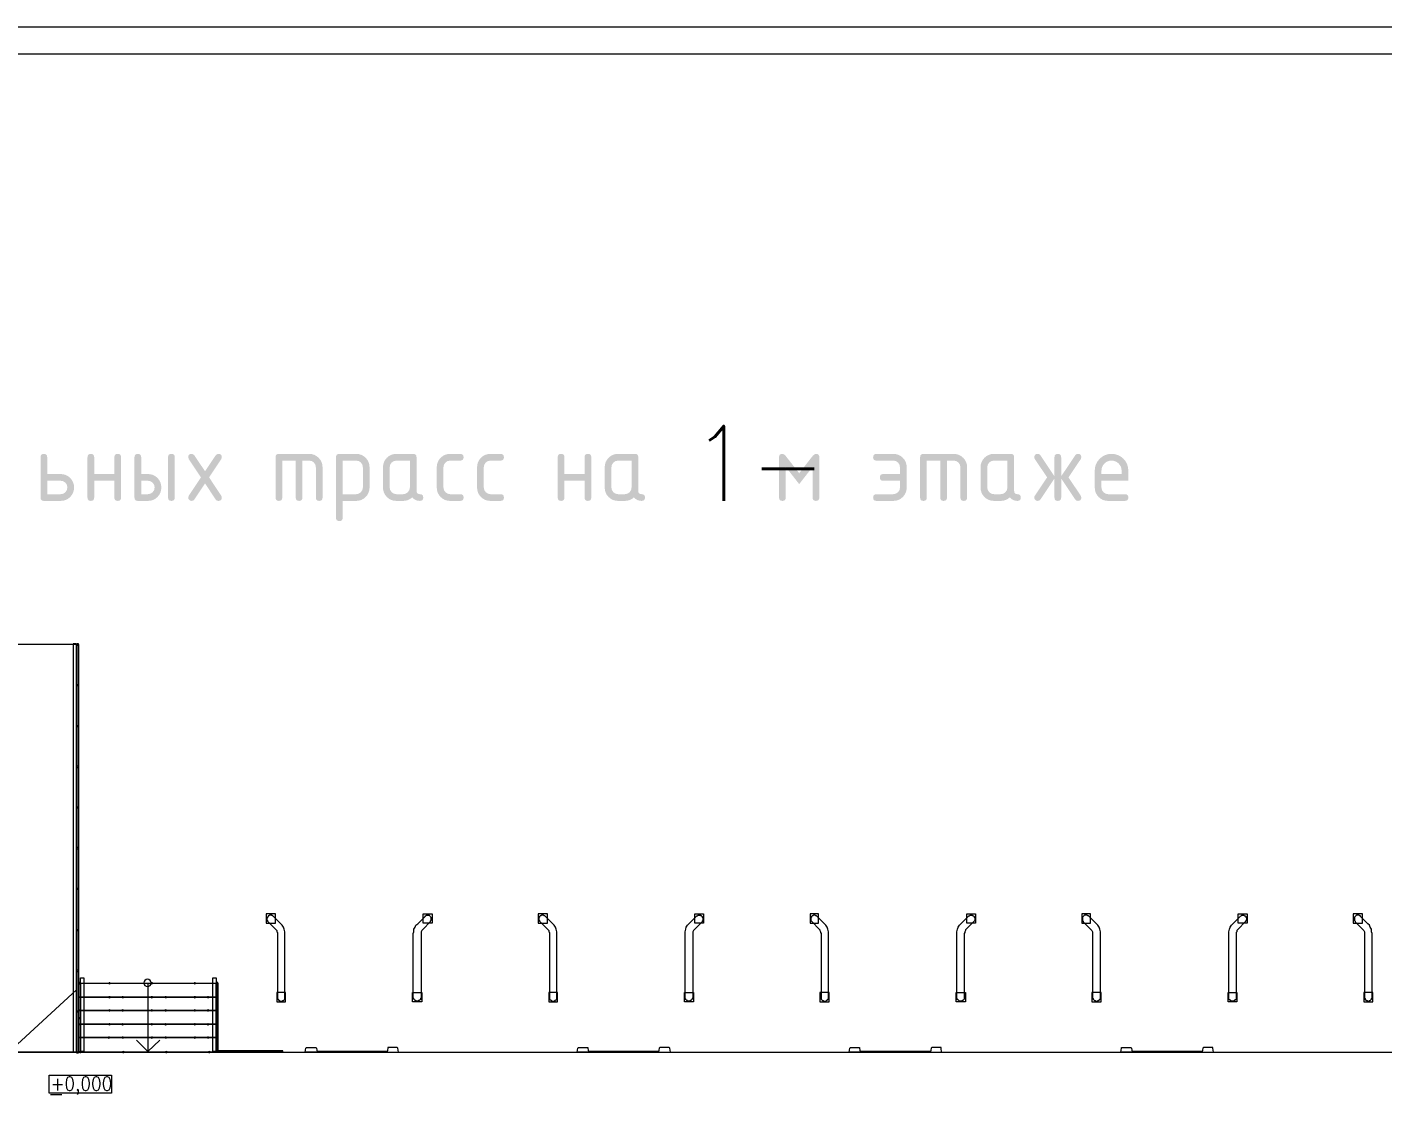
# Model space of a CAD drawing. Header units: millimetres. Extents: x 0 to 420, y 0 to 297.
# Drawn here: x 240.4 to 327.2, y 228.6 to 296.9 of the extents above; entities that cross this region are included whole.
import ezdxf

# ---------------------------------------------------------------- set-up
doc = ezdxf.new("R2010")
doc.units = ezdxf.units.MM
doc.styles.get("Standard").update_dxf_attribs({"font": 'STANDARD'})

msp = doc.modelspace()

# ---------------------------------------------------------------- hatches: boundary and pattern name
h = msp.add_hatch(color=7)
h.paths.add_polyline_path([(243.435355, 267.474677), (243.419758, 267.301044), (243.372999, 267.141467), (243.295131, 266.995946), (243.186206, 266.864482), (243.054431, 266.755324), (242.908807, 266.677482), (242.749334, 266.630852), (242.576011, 266.615332), (241.501141, 266.615332), (241.407176, 266.628768), (241.340186, 266.669076), (241.300068, 266.736255), (241.286718, 266.830306), (241.286718, 269.408891), (241.300068, 269.502624), (241.340186, 269.569639), (241.407176, 269.609887), (241.501141, 269.623314), (241.595192, 269.609887), (241.662372, 269.569639), (241.702679, 269.502624), (241.716115, 269.408891), (241.716115, 268.334573), (242.576011, 268.334573), (242.749334, 268.318872), (242.908807, 268.271803), (243.054431, 268.193419), (243.186206, 268.08377), (243.295131, 267.951469), (243.372999, 267.805888), (243.419758, 267.646975)], flags=0)
h.paths.add_polyline_path([(243.005408, 267.474677), (242.974402, 267.642109), (242.881384, 267.780601), (242.743167, 267.873619), (242.576011, 267.904625), (241.716115, 267.904625), (241.716115, 267.04528), (242.576011, 267.04528), (242.7411, 267.076424), (242.87973, 267.170406), (242.973988, 267.308899)], flags=0)
for color, points in [(7, [(244.723368, 267.904625), (244.723368, 266.830306), (244.709932, 266.736255), (244.669624, 266.669076), (244.602445, 266.628768), (244.508394, 266.615332), (244.414429, 266.628768), (244.347439, 266.669076), (244.307321, 266.736255), (244.293971, 266.830306), (244.293971, 269.408891), (244.307321, 269.502624), (244.347439, 269.569639), (244.414429, 269.609887), (244.508394, 269.623314), (244.602445, 269.609887), (244.669624, 269.569639), (244.709932, 269.502624), (244.723368, 269.408891), (244.723368, 268.334573), (246.01266, 268.334573), (246.01266, 269.408891), (246.026096, 269.502624), (246.066404, 269.569639), (246.133583, 269.609887), (246.227634, 269.623314), (246.321685, 269.609887), (246.388864, 269.569639), (246.429172, 269.502624), (246.442608, 269.408891), (246.442608, 266.830306), (246.429172, 266.736255), (246.388864, 266.669076), (246.321685, 266.628768), (246.227634, 266.615332), (246.133583, 266.628768), (246.066404, 266.669076), (246.026096, 266.736255), (246.01266, 266.830306), (246.01266, 267.904625)]), (7, [(252.076386, 268.119599), (252.854702, 266.950471), (252.890531, 266.830306), (252.877095, 266.736255), (252.836787, 266.669076), (252.769608, 266.628768), (252.675557, 266.615332), (252.571928, 266.638897), (252.496412, 266.70959), (251.816212, 267.732094), (251.135461, 266.70959), (251.059738, 266.638897), (250.956316, 266.615332), (250.874599, 266.631111), (250.805283, 266.678722), (250.757672, 266.748106), (250.741894, 266.830306), (250.777723, 266.950471), (251.555487, 268.119599), (250.777723, 269.288175), (250.741894, 269.408891), (250.755243, 269.502624), (250.795361, 269.569639), (250.862351, 269.609887), (250.956316, 269.623314), (251.059738, 269.59975), (251.135461, 269.529056), (251.816212, 268.509859), (252.496412, 269.529056), (252.571928, 269.59975), (252.675557, 269.623314), (252.769608, 269.610085), (252.836787, 269.570397), (252.877095, 269.504252), (252.890531, 269.411647), (252.854702, 269.288175)]), (7, [(256.544072, 269.623314), (258.478286, 269.623314), (258.650265, 269.607613), (258.809015, 269.560544), (258.954536, 269.48216), (259.086828, 269.372511), (259.196476, 269.240529), (259.274861, 269.095112), (259.32193, 268.936259), (259.337631, 268.763969), (259.337631, 266.830306), (259.324195, 266.736255), (259.283887, 266.669076), (259.216708, 266.628768), (259.122657, 266.615332), (259.028605, 266.628768), (258.961426, 266.669076), (258.921119, 266.736255), (258.907683, 266.830306), (258.907683, 268.763969), (258.876746, 268.931401), (258.78421, 269.069894), (258.645718, 269.162911), (258.478286, 269.193917), (258.048338, 269.193917), (258.048338, 266.830306), (258.034902, 266.736255), (257.994595, 266.669076), (257.927415, 266.628768), (257.833364, 266.615332), (257.739399, 266.628768), (257.672409, 266.669076), (257.632291, 266.736255), (257.618941, 266.830306), (257.618941, 269.193917), (256.759045, 269.193917), (256.759045, 266.830306), (256.74561, 266.736255), (256.705302, 266.669076), (256.638123, 266.628768), (256.544072, 266.615332), (256.450107, 266.628768), (256.383117, 266.669076), (256.342999, 266.736255), (256.329649, 266.830306), (256.329649, 269.408891), (256.342999, 269.502624), (256.383117, 269.569639), (256.450107, 269.609887)]), (7, [(267.074388, 268.763969), (267.074388, 267.474677), (267.105945, 267.310966), (267.201168, 267.17206), (267.340556, 267.076837), (267.504336, 267.04528), (268.148707, 267.04528), (268.242758, 267.031844), (268.309937, 266.991537), (268.350245, 266.924357), (268.363681, 266.830306), (268.350245, 266.736255), (268.309937, 266.669076), (268.242758, 266.628768), (268.148707, 266.615332), (267.504336, 266.615332), (267.330385, 266.630852), (267.170644, 266.677482), (267.025063, 266.755324), (266.89359, 266.864482), (266.784751, 266.995946), (266.707072, 267.141467), (266.660503, 267.301044), (266.644992, 267.474677), (266.644992, 268.763969), (266.660503, 268.937602), (266.707072, 269.097179), (266.784751, 269.2427), (266.89359, 269.374165), (267.025063, 269.48309), (267.170644, 269.560958), (267.330385, 269.607716), (267.504336, 269.623314), (268.148707, 269.623314), (268.242758, 269.609887), (268.309937, 269.569639), (268.350245, 269.502624), (268.363681, 269.408891), (268.350245, 269.31484), (268.309937, 269.247661), (268.242758, 269.207353), (268.148707, 269.193917), (267.504336, 269.193917), (267.338489, 269.162498), (267.199514, 269.06824), (267.105532, 268.929334)]), (7, [(269.654891, 268.763969), (269.654891, 267.474677), (269.686448, 267.310966), (269.781671, 267.17206), (269.921059, 267.076837), (270.084839, 267.04528), (270.72921, 267.04528), (270.823261, 267.031844), (270.89044, 266.991537), (270.930748, 266.924357), (270.944184, 266.830306), (270.930748, 266.736255), (270.89044, 266.669076), (270.823261, 266.628768), (270.72921, 266.615332), (270.084839, 266.615332), (269.910887, 266.630852), (269.751147, 266.677482), (269.605566, 266.755324), (269.474092, 266.864482), (269.365253, 266.995946), (269.287575, 267.141467), (269.241006, 267.301044), (269.225494, 267.474677), (269.225494, 268.763969), (269.241006, 268.937602), (269.287575, 269.097179), (269.365253, 269.2427), (269.474092, 269.374165), (269.605566, 269.48309), (269.751147, 269.560958), (269.910887, 269.607716), (270.084839, 269.623314), (270.72921, 269.623314), (270.823261, 269.609887), (270.89044, 269.569639), (270.930748, 269.502624), (270.944184, 269.408891), (270.930748, 269.31484), (270.89044, 269.247661), (270.823261, 269.207353), (270.72921, 269.193917), (270.084839, 269.193917), (269.918992, 269.162498), (269.780017, 269.06824), (269.686035, 268.929334)]), (7, [(274.815896, 267.904625), (274.815896, 266.830306), (274.802461, 266.736255), (274.762153, 266.669076), (274.694974, 266.628768), (274.600922, 266.615332), (274.506957, 266.628768), (274.439968, 266.669076), (274.399849, 266.736255), (274.3865, 266.830306), (274.3865, 269.408891), (274.399849, 269.502624), (274.439968, 269.569639), (274.506957, 269.609887), (274.600922, 269.623314), (274.694974, 269.609887), (274.762153, 269.569639), (274.802461, 269.502624), (274.815896, 269.408891), (274.815896, 268.334573), (276.105189, 268.334573), (276.105189, 269.408891), (276.118625, 269.502624), (276.158932, 269.569639), (276.226112, 269.609887), (276.320163, 269.623314), (276.414214, 269.609887), (276.481393, 269.569639), (276.521701, 269.502624), (276.535137, 269.408891), (276.535137, 266.830306), (276.521701, 266.736255), (276.481393, 266.669076), (276.414214, 266.628768), (276.320163, 266.615332), (276.226112, 266.628768), (276.158932, 266.669076), (276.118625, 266.736255), (276.105189, 266.830306), (276.105189, 267.904625)]), (7, [(289.839905, 267.689651), (288.980009, 268.789877), (288.980009, 266.830306), (288.966573, 266.736255), (288.926266, 266.669076), (288.859086, 266.628768), (288.765035, 266.615332), (288.67107, 266.628768), (288.60408, 266.669076), (288.563962, 266.736255), (288.550612, 266.830306), (288.550612, 269.408891), (288.563962, 269.502624), (288.60408, 269.569639), (288.67107, 269.609887), (288.765035, 269.623314), (288.872522, 269.58907), (288.980009, 269.486613), (289.839905, 268.386387), (290.69925, 269.486613), (290.806736, 269.58907), (290.914223, 269.623314), (291.007956, 269.609887), (291.074972, 269.569639), (291.115219, 269.502624), (291.128646, 269.408891), (291.128646, 266.830306), (291.115219, 266.736255), (291.074972, 266.669076), (291.007956, 266.628768), (290.914223, 266.615332), (290.820172, 266.628768), (290.752993, 266.669076), (290.712685, 266.736255), (290.69925, 266.830306), (290.69925, 268.789877)]), (7, [(296.290475, 267.904625), (295.216156, 267.904625), (295.122105, 267.918061), (295.054926, 267.958368), (295.014618, 268.025548), (295.001182, 268.119599), (295.014618, 268.21365), (295.054926, 268.280829), (295.122105, 268.321137), (295.216156, 268.334573), (296.290475, 268.334573), (296.290475, 268.763969), (296.259469, 268.931401), (296.166451, 269.069894), (296.028234, 269.162911), (295.861078, 269.193917), (294.786208, 269.193917), (294.692243, 269.207353), (294.625253, 269.247661), (294.585135, 269.31484), (294.571785, 269.408891), (294.585135, 269.502624), (294.625253, 269.569639), (294.692243, 269.609887), (294.786208, 269.623314), (295.861078, 269.623314), (296.034401, 269.607716), (296.193874, 269.560958), (296.339498, 269.48309), (296.471273, 269.374165), (296.580198, 269.2427), (296.658066, 269.097179), (296.704825, 268.937602), (296.720422, 268.763969), (296.720422, 267.474677), (296.704825, 267.301044), (296.658066, 267.141467), (296.580198, 266.995946), (296.471273, 266.864482), (296.339498, 266.755324), (296.193874, 266.677482), (296.034401, 266.630852), (295.861078, 266.615332), (294.786208, 266.615332), (294.692243, 266.628768), (294.625253, 266.669076), (294.585135, 266.736255), (294.571785, 266.830306), (294.585135, 266.924357), (294.625253, 266.991537), (294.692243, 267.031844), (294.786208, 267.04528), (295.861078, 267.04528), (296.026167, 267.076424), (296.164797, 267.170406), (296.259055, 267.308899), (296.290475, 267.474677)]), (7, [(297.793461, 269.623314), (299.727675, 269.623314), (299.899654, 269.607613), (300.058404, 269.560544), (300.203925, 269.48216), (300.336217, 269.372511), (300.445865, 269.240529), (300.52425, 269.095112), (300.571319, 268.936259), (300.58702, 268.763969), (300.58702, 266.830306), (300.573584, 266.736255), (300.533276, 266.669076), (300.466097, 266.628768), (300.372046, 266.615332), (300.277995, 266.628768), (300.210815, 266.669076), (300.170508, 266.736255), (300.157072, 266.830306), (300.157072, 268.763969), (300.126135, 268.931401), (300.033599, 269.069894), (299.895107, 269.162911), (299.727675, 269.193917), (299.297727, 269.193917), (299.297727, 266.830306), (299.284291, 266.736255), (299.243984, 266.669076), (299.176804, 266.628768), (299.082753, 266.615332), (298.988788, 266.628768), (298.921798, 266.669076), (298.88168, 266.736255), (298.86833, 266.830306), (298.86833, 269.193917), (298.008435, 269.193917), (298.008435, 266.830306), (297.994999, 266.736255), (297.954691, 266.669076), (297.887512, 266.628768), (297.793461, 266.615332), (297.699496, 266.628768), (297.632506, 266.669076), (297.592388, 266.736255), (297.579038, 266.830306), (297.579038, 269.408891), (297.592388, 269.502624), (297.632506, 269.569639), (297.699496, 269.609887)]), (7, [(306.176421, 268.051248), (305.280696, 266.70959), (305.204973, 266.638897), (305.101551, 266.615332), (305.019833, 266.631111), (304.950518, 266.678722), (304.902907, 266.748106), (304.887128, 266.830306), (304.895948, 266.894316), (304.922957, 266.950471), (305.707336, 268.119599), (304.922957, 269.288175), (304.895948, 269.344399), (304.887128, 269.408891), (304.900478, 269.502624), (304.940596, 269.569639), (305.007586, 269.609887), (305.101551, 269.623314), (305.204973, 269.59975), (305.280696, 269.529056), (306.176421, 268.187949), (306.176421, 269.408891), (306.18977, 269.502624), (306.229889, 269.569639), (306.296878, 269.609887), (306.390843, 269.623314), (306.484895, 269.609887), (306.552074, 269.569639), (306.592382, 269.502624), (306.605817, 269.408891), (306.605817, 268.187949), (307.500991, 269.529056), (307.576714, 269.59975), (307.680136, 269.623314), (307.774187, 269.609887), (307.841366, 269.569639), (307.881674, 269.502624), (307.89511, 269.408891), (307.859281, 269.288175), (307.074902, 268.119599), (307.859281, 266.950471), (307.89511, 266.830306), (307.881674, 266.736255), (307.841366, 266.669076), (307.774187, 266.628768), (307.680136, 266.615332), (307.576714, 266.638897), (307.500991, 266.70959), (306.605817, 268.051248), (306.605817, 266.830306), (306.592382, 266.736255), (306.552074, 266.669076), (306.484895, 266.628768), (306.390843, 266.615332), (306.296878, 266.628768), (306.229889, 266.669076), (306.18977, 266.736255), (306.176421, 266.830306)]), (254, [(245.787333, 235.754333), (245.762462, 235.694538), (245.702667, 235.669667), (245.642871, 235.694538), (245.618, 235.754333), (245.642871, 235.814129), (245.702667, 235.839), (245.762462, 235.814129)]), (254, [(248.496667, 235.754333), (248.471796, 235.694538), (248.412, 235.669667), (248.352204, 235.694538), (248.327333, 235.754333), (248.352204, 235.814129), (248.412, 235.839), (248.471796, 235.814129)]), (254, [(251.248333, 235.754333), (251.223462, 235.694538), (251.163667, 235.669667), (251.103871, 235.694538), (251.079, 235.754333), (251.103871, 235.814129), (251.163667, 235.839), (251.223462, 235.814129)]), (254, [(243.924667, 234.865333), (243.899796, 234.805537), (243.84, 234.780667), (243.780204, 234.805537), (243.755333, 234.865333), (243.780204, 234.925129), (243.84, 234.95), (243.899796, 234.925129)]), (254, [(243.924667, 234.865333), (243.899796, 234.805537), (243.84, 234.780667), (243.780204, 234.805537), (243.755333, 234.865333), (243.780204, 234.925129), (243.84, 234.95), (243.899796, 234.925129)]), (254, [(245.787333, 234.865333), (245.762462, 234.805537), (245.702667, 234.780667), (245.642871, 234.805537), (245.618, 234.865333), (245.642871, 234.925129), (245.702667, 234.95), (245.762462, 234.925129)]), (254, [(246.634, 234.865333), (246.609129, 234.805537), (246.549333, 234.780667), (246.489537, 234.805537), (246.464667, 234.865333), (246.489537, 234.925129), (246.549333, 234.95), (246.609129, 234.925129)]), (254, [(248.496667, 234.865333), (248.471796, 234.805537), (248.412, 234.780667), (248.352204, 234.805537), (248.327333, 234.865333), (248.352204, 234.925129), (248.412, 234.95), (248.471796, 234.925129)]), (254, [(249.385667, 234.865333), (249.360796, 234.805537), (249.301, 234.780667), (249.241204, 234.805537), (249.216333, 234.865333), (249.241204, 234.925129), (249.301, 234.95), (249.360796, 234.925129)]), (254, [(251.248333, 234.865333), (251.223462, 234.805537), (251.163667, 234.780667), (251.103871, 234.805537), (251.079, 234.865333), (251.103871, 234.925129), (251.163667, 234.95), (251.223462, 234.925129)]), (254, [(252.095, 234.865333), (252.070129, 234.805537), (252.010333, 234.780667), (251.950538, 234.805537), (251.925667, 234.865333), (251.950537, 234.925129), (252.010333, 234.95), (252.070129, 234.925129)]), (254, [(243.924667, 234.018667), (243.899796, 233.958871), (243.84, 233.934), (243.780204, 233.958871), (243.755333, 234.018667), (243.780204, 234.078462), (243.84, 234.103333), (243.899796, 234.078463)]), (254, [(243.924667, 234.018667), (243.899796, 233.958871), (243.84, 233.934), (243.780204, 233.958871), (243.755333, 234.018667), (243.780204, 234.078462), (243.84, 234.103333), (243.899796, 234.078463)]), (254, [(245.787333, 234.018667), (245.762462, 233.958871), (245.702667, 233.934), (245.642871, 233.958871), (245.618, 234.018667), (245.642871, 234.078462), (245.702667, 234.103333), (245.762462, 234.078463)]), (254, [(246.634, 234.018667), (246.609129, 233.958871), (246.549333, 233.934), (246.489537, 233.958871), (246.464667, 234.018667), (246.489537, 234.078462), (246.549333, 234.103333), (246.609129, 234.078463)]), (254, [(248.496667, 234.018667), (248.471796, 233.958871), (248.412, 233.934), (248.352204, 233.958871), (248.327333, 234.018667), (248.352204, 234.078462), (248.412, 234.103333), (248.471796, 234.078463)]), (254, [(249.385667, 234.018667), (249.360796, 233.958871), (249.301, 233.934), (249.241204, 233.958871), (249.216333, 234.018667), (249.241204, 234.078462), (249.301, 234.103333), (249.360796, 234.078463)]), (254, [(251.248333, 234.018667), (251.223462, 233.958871), (251.163667, 233.934), (251.103871, 233.958871), (251.079, 234.018667), (251.103871, 234.078462), (251.163667, 234.103333), (251.223462, 234.078463)]), (254, [(252.095, 234.018667), (252.070129, 233.958871), (252.010333, 233.934), (251.950538, 233.958871), (251.925667, 234.018667), (251.950537, 234.078462), (252.010333, 234.103333), (252.070129, 234.078463)]), (254, [(243.924667, 233.129667), (243.899796, 233.069871), (243.84, 233.045), (243.780204, 233.069871), (243.755333, 233.129667), (243.780204, 233.189462), (243.84, 233.214333), (243.899796, 233.189463)]), (254, [(243.924667, 233.129667), (243.899796, 233.069871), (243.84, 233.045), (243.780204, 233.069871), (243.755333, 233.129667), (243.780204, 233.189462), (243.84, 233.214333), (243.899796, 233.189463)]), (254, [(245.787333, 233.129667), (245.762462, 233.069871), (245.702667, 233.045), (245.642871, 233.069871), (245.618, 233.129667), (245.642871, 233.189462), (245.702667, 233.214333), (245.762462, 233.189463)]), (254, [(246.634, 233.129667), (246.609129, 233.069871), (246.549333, 233.045), (246.489537, 233.069871), (246.464667, 233.129667), (246.489537, 233.189462), (246.549333, 233.214333), (246.609129, 233.189463)]), (254, [(248.496667, 233.129667), (248.471796, 233.069871), (248.412, 233.045), (248.352204, 233.069871), (248.327333, 233.129667), (248.352204, 233.189462), (248.412, 233.214333), (248.471796, 233.189463)]), (254, [(249.385667, 233.129667), (249.360796, 233.069871), (249.301, 233.045), (249.241204, 233.069871), (249.216333, 233.129667), (249.241204, 233.189462), (249.301, 233.214333), (249.360796, 233.189463)]), (254, [(251.248333, 233.129667), (251.223462, 233.069871), (251.163667, 233.045), (251.103871, 233.069871), (251.079, 233.129667), (251.103871, 233.189462), (251.163667, 233.214333), (251.223462, 233.189463)]), (254, [(252.095, 233.129667), (252.070129, 233.069871), (252.010333, 233.045), (251.950538, 233.069871), (251.925667, 233.129667), (251.950537, 233.189462), (252.010333, 233.214333), (252.070129, 233.189463)]), (254, [(243.924667, 232.283), (243.899796, 232.223204), (243.84, 232.198333), (243.780204, 232.223204), (243.755333, 232.283), (243.780204, 232.342796), (243.84, 232.367667), (243.899796, 232.342796)]), (254, [(243.924667, 232.283), (243.899796, 232.223204), (243.84, 232.198333), (243.780204, 232.223204), (243.755333, 232.283), (243.780204, 232.342796), (243.84, 232.367667), (243.899796, 232.342796)]), (254, [(245.745, 232.283), (245.720129, 232.223204), (245.660333, 232.198333), (245.600538, 232.223204), (245.575667, 232.283), (245.600537, 232.342796), (245.660333, 232.367667), (245.720129, 232.342796)]), (254, [(246.634, 232.283), (246.609129, 232.223204), (246.549333, 232.198333), (246.489537, 232.223204), (246.464667, 232.283), (246.489537, 232.342796), (246.549333, 232.367667), (246.609129, 232.342796)]), (254, [(248.496667, 232.283), (248.471796, 232.223204), (248.412, 232.198333), (248.352204, 232.223204), (248.327333, 232.283), (248.352204, 232.342796), (248.412, 232.367667), (248.471796, 232.342796)]), (254, [(249.385667, 232.283), (249.360796, 232.223204), (249.301, 232.198333), (249.241204, 232.223204), (249.216333, 232.283), (249.241204, 232.342796), (249.301, 232.367667), (249.360796, 232.342796)]), (254, [(251.248333, 232.283), (251.223462, 232.223204), (251.163667, 232.198333), (251.103871, 232.223204), (251.079, 232.283), (251.103871, 232.342796), (251.163667, 232.367667), (251.223462, 232.342796)]), (254, [(252.095, 232.283), (252.070129, 232.223204), (252.010333, 232.198333), (251.950538, 232.223204), (251.925667, 232.283), (251.950537, 232.342796), (252.010333, 232.367667), (252.070129, 232.342796)]), (254, [(243.924667, 231.351667), (243.899796, 231.291871), (243.84, 231.267), (243.780204, 231.291871), (243.755333, 231.351667), (243.780204, 231.411462), (243.84, 231.436333), (243.899796, 231.411463)]), (254, [(243.924667, 231.351667), (243.899796, 231.291871), (243.84, 231.267), (243.780204, 231.291871), (243.755333, 231.351667), (243.780204, 231.411462), (243.84, 231.436333), (243.899796, 231.411463)]), (254, [(246.676333, 231.351667), (246.651462, 231.291871), (246.591667, 231.267), (246.531871, 231.291871), (246.507, 231.351667), (246.531871, 231.411462), (246.591667, 231.436333), (246.651462, 231.411463)]), (254, [(249.428, 231.351667), (249.403129, 231.291871), (249.343333, 231.267), (249.283537, 231.291871), (249.258667, 231.351667), (249.283537, 231.411462), (249.343333, 231.436333), (249.403129, 231.411463)]), (254, [(252.179667, 231.351667), (252.154796, 231.291871), (252.095, 231.267), (252.035204, 231.291871), (252.010333, 231.351667), (252.035204, 231.411462), (252.095, 231.436333), (252.154796, 231.411463)])]:
    msp.add_hatch(color=color).paths.add_polyline_path(points, flags=0)
h = msp.add_hatch(color=7)
h.paths.add_polyline_path([(249.019913, 267.474677), (249.004315, 267.301044), (248.957556, 267.141467), (248.879689, 266.995946), (248.770763, 266.864482), (248.638988, 266.755324), (248.493364, 266.677482), (248.333891, 266.630852), (248.160568, 266.615332), (247.515646, 266.615332), (247.421681, 266.628768), (247.354691, 266.669076), (247.314573, 266.736255), (247.301223, 266.830306), (247.301223, 269.408891), (247.314573, 269.502624), (247.354691, 269.569639), (247.421681, 269.609887), (247.515646, 269.623314), (247.609697, 269.609887), (247.676877, 269.569639), (247.717184, 269.502624), (247.73062, 269.408891), (247.73062, 268.334573), (248.160568, 268.334573), (248.333891, 268.318975), (248.493364, 268.272216), (248.638988, 268.194349), (248.770763, 268.085423), (248.879689, 267.95364), (248.957556, 267.807955), (249.004315, 267.648318)], flags=0)
h.paths.add_polyline_path([(248.590516, 267.474677), (248.55951, 267.642109), (248.466492, 267.780601), (248.328, 267.873619), (248.160568, 267.904625), (247.73062, 267.904625), (247.73062, 267.04528), (248.160568, 267.04528), (248.325933, 267.076424), (248.464839, 267.170406), (248.559097, 267.308899)], flags=0)
h.paths.add_polyline_path([(249.44986, 269.408891), (249.463296, 269.502624), (249.503604, 269.569639), (249.570783, 269.609887), (249.664834, 269.623314), (249.758567, 269.609887), (249.825583, 269.569639), (249.86583, 269.502624), (249.879257, 269.408891), (249.879257, 266.830306), (249.86583, 266.736255), (249.825583, 266.669076), (249.758567, 266.628768), (249.664834, 266.615332), (249.570783, 266.628768), (249.503604, 266.669076), (249.463296, 266.736255), (249.44986, 266.830306)], flags=0)
h = msp.add_hatch(color=7)
h.paths.add_polyline_path([(260.197069, 269.408891), (260.210419, 269.502624), (260.250537, 269.569639), (260.317527, 269.609887), (260.411492, 269.623314), (261.486361, 269.623314), (261.659684, 269.607716), (261.819158, 269.560958), (261.964782, 269.48309), (262.096557, 269.374165), (262.205482, 269.2427), (262.28335, 269.097179), (262.330108, 268.937602), (262.345706, 268.763969), (262.345706, 267.474677), (262.330108, 267.302388), (262.28335, 267.143534), (262.205482, 266.998117), (262.096557, 266.866135), (261.964782, 266.756254), (261.819158, 266.677895), (261.659684, 266.630956), (261.486361, 266.615332), (260.626466, 266.615332), (260.626466, 265.541014), (260.61303, 265.446963), (260.572722, 265.379783), (260.505543, 265.339476), (260.411492, 265.32604), (260.317527, 265.339476), (260.250537, 265.379783), (260.210419, 265.446963), (260.197069, 265.541014)], flags=0)
h.paths.add_polyline_path([(260.626466, 269.193917), (260.626466, 267.04528), (261.486361, 267.04528), (261.65145, 267.076424), (261.790081, 267.170406), (261.884339, 267.308899), (261.915758, 267.474677), (261.915758, 268.763969), (261.884752, 268.931401), (261.791735, 269.069894), (261.653517, 269.162911), (261.486361, 269.193917)], flags=0)
h = msp.add_hatch(color=7)
h.paths.add_polyline_path([(264.923011, 269.193917), (264.063666, 269.193917), (263.897819, 269.162498), (263.758844, 269.06824), (263.664862, 268.929334), (263.633718, 268.763969), (263.633718, 267.474677), (263.665275, 267.310966), (263.760498, 267.17206), (263.899886, 267.076837), (264.063666, 267.04528), (264.493614, 267.04528), (264.658703, 267.076424), (264.797334, 267.170406), (264.891591, 267.308899), (264.923011, 267.474677)], flags=0)
h.paths.add_polyline_path([(265.782355, 266.830306), (265.768928, 266.736255), (265.728681, 266.669076), (265.661665, 266.628768), (265.567932, 266.615332), (265.424677, 266.629509), (265.295012, 266.672107), (265.178886, 266.743231), (265.076248, 266.842984), (264.950563, 266.743231), (264.811596, 266.672107), (264.659297, 266.629509), (264.493614, 266.615332), (264.063666, 266.615332), (263.889714, 266.630852), (263.729974, 266.677482), (263.584393, 266.755324), (263.452919, 266.864482), (263.34408, 266.995946), (263.266402, 267.141467), (263.219833, 267.301044), (263.204321, 267.474677), (263.204321, 268.763969), (263.219833, 268.937602), (263.266402, 269.097179), (263.34408, 269.2427), (263.452919, 269.374165), (263.584393, 269.48309), (263.729974, 269.560958), (263.889714, 269.607716), (264.063666, 269.623314), (265.137985, 269.623314), (265.232036, 269.609887), (265.299215, 269.569639), (265.339523, 269.502624), (265.352959, 269.408891), (265.352959, 267.259703), (265.366308, 267.165738), (265.406426, 267.098748), (265.473416, 267.05863), (265.567381, 267.04528), (265.661432, 267.031844), (265.728612, 266.991537), (265.768919, 266.924357)], flags=0)
h = msp.add_hatch(color=7)
h.paths.add_polyline_path([(279.112441, 269.193917), (278.253097, 269.193917), (278.08725, 269.162498), (277.948275, 269.06824), (277.854293, 268.929334), (277.823149, 268.763969), (277.823149, 267.474677), (277.854706, 267.310966), (277.949928, 267.17206), (278.089317, 267.076837), (278.253097, 267.04528), (278.683045, 267.04528), (278.848134, 267.076424), (278.986764, 267.170406), (279.081022, 267.308899), (279.112441, 267.474677)], flags=0)
h.paths.add_polyline_path([(279.971786, 266.830306), (279.958359, 266.736255), (279.918112, 266.669076), (279.851096, 266.628768), (279.757363, 266.615332), (279.614108, 266.629509), (279.484443, 266.672107), (279.368317, 266.743231), (279.265679, 266.842984), (279.139994, 266.743231), (279.001027, 266.672107), (278.848728, 266.629509), (278.683045, 266.615332), (278.253097, 266.615332), (278.079145, 266.630852), (277.919405, 266.677482), (277.773824, 266.755324), (277.64235, 266.864482), (277.533511, 266.995946), (277.455833, 267.141467), (277.409264, 267.301044), (277.393752, 267.474677), (277.393752, 268.763969), (277.409264, 268.937602), (277.455833, 269.097179), (277.533511, 269.2427), (277.64235, 269.374165), (277.773824, 269.48309), (277.919405, 269.560958), (278.079145, 269.607716), (278.253097, 269.623314), (279.327415, 269.623314), (279.421467, 269.609887), (279.488646, 269.569639), (279.528954, 269.502624), (279.542389, 269.408891), (279.542389, 267.259703), (279.555739, 267.165738), (279.595857, 267.098748), (279.662847, 267.05863), (279.756812, 267.04528), (279.850863, 267.031844), (279.918043, 266.991537), (279.95835, 266.924357)], flags=0)
h = msp.add_hatch(color=7)
h.paths.add_polyline_path([(303.165147, 269.193917), (302.305803, 269.193917), (302.139956, 269.162498), (302.00098, 269.06824), (301.906998, 268.929334), (301.875855, 268.763969), (301.875855, 267.474677), (301.907412, 267.310966), (302.002634, 267.17206), (302.142023, 267.076837), (302.305803, 267.04528), (302.73575, 267.04528), (302.900839, 267.076424), (303.03947, 267.170406), (303.133728, 267.308899), (303.165147, 267.474677)], flags=0)
h.paths.add_polyline_path([(304.024492, 266.830306), (304.011064, 266.736255), (303.970817, 266.669076), (303.903801, 266.628768), (303.810069, 266.615332), (303.666813, 266.629509), (303.537149, 266.672107), (303.421023, 266.743231), (303.318385, 266.842984), (303.192699, 266.743231), (303.053733, 266.672107), (302.901434, 266.629509), (302.73575, 266.615332), (302.305803, 266.615332), (302.131851, 266.630852), (301.972111, 266.677482), (301.826529, 266.755324), (301.695056, 266.864482), (301.586217, 266.995946), (301.508539, 267.141467), (301.461969, 267.301044), (301.446458, 267.474677), (301.446458, 268.763969), (301.461969, 268.937602), (301.508539, 269.097179), (301.586217, 269.2427), (301.695056, 269.374165), (301.826529, 269.48309), (301.972111, 269.560958), (302.131851, 269.607716), (302.305803, 269.623314), (303.380121, 269.623314), (303.474172, 269.609887), (303.541352, 269.569639), (303.581659, 269.502624), (303.595095, 269.408891), (303.595095, 267.259703), (303.608445, 267.165738), (303.648563, 267.098748), (303.715553, 267.05863), (303.809518, 267.04528), (303.903569, 267.031844), (303.970748, 266.991537), (304.011056, 266.924357)], flags=0)
h = msp.add_hatch(color=7)
h.paths.add_polyline_path([(309.828867, 269.193917), (309.699882, 269.182049), (309.58082, 269.146513), (309.471679, 269.087412), (309.372461, 269.00485), (309.289985, 268.90564), (309.231074, 268.79656), (309.195727, 268.677661), (309.183945, 268.548995), (309.183945, 268.334573), (310.473237, 268.334573), (310.473237, 268.548995), (310.461369, 268.677661), (310.425833, 268.79656), (310.366732, 268.90564), (310.284171, 269.00485), (310.184969, 269.087412), (310.075949, 269.146513), (309.957214, 269.182049)], flags=0)
h.paths.add_polyline_path([(309.183945, 267.904625), (309.183945, 267.474677), (309.215502, 267.310966), (309.310724, 267.17206), (309.450113, 267.076837), (309.613893, 267.04528), (310.688211, 267.04528), (310.782263, 267.031844), (310.849442, 266.991537), (310.88975, 266.924357), (310.903185, 266.830306), (310.88975, 266.736255), (310.849442, 266.669076), (310.782263, 266.628768), (310.688211, 266.615332), (309.613893, 266.615332), (309.439941, 266.630852), (309.280201, 266.677482), (309.13462, 266.755324), (309.003146, 266.864482), (308.894307, 266.995946), (308.816629, 267.141467), (308.77006, 267.301044), (308.754548, 267.474677), (308.754548, 268.548995), (308.774185, 268.763651), (308.833096, 268.961925), (308.931282, 269.143765), (309.068741, 269.309121), (309.234019, 269.446581), (309.415731, 269.544766), (309.613979, 269.603677), (309.828867, 269.623314), (310.046209, 269.603884), (310.24593, 269.545593), (310.427978, 269.448441), (310.5923, 269.312429), (310.728312, 269.148106), (310.825464, 268.966059), (310.883755, 268.766338), (310.903185, 268.548995), (310.903185, 267.904625)], flags=0)
h = msp.add_hatch(color=252)
h.paths.add_polyline_path([(263.482667, 231.394), (258.995333, 231.394), (263.482667, 231.351667)], flags=0)
h.paths.add_polyline_path([(258.995333, 231.394), (263.482667, 231.351667), (258.995333, 231.351667)], flags=0)
h = msp.add_hatch(color=252)
h.paths.add_polyline_path([(280.839333, 231.394), (276.352, 231.394), (280.839333, 231.351667)], flags=0)
h.paths.add_polyline_path([(276.352, 231.394), (280.839333, 231.351667), (276.352, 231.351667)], flags=0)
h = msp.add_hatch(color=252)
h.paths.add_polyline_path([(298.238333, 231.394), (293.751, 231.394), (298.238333, 231.351667)], flags=0)
h.paths.add_polyline_path([(293.751, 231.394), (298.238333, 231.351667), (293.751, 231.351667)], flags=0)
h = msp.add_hatch(color=252)
h.paths.add_polyline_path([(315.637333, 231.394), (311.15, 231.394), (315.637333, 231.351667)], flags=0)
h.paths.add_polyline_path([(311.15, 231.394), (315.637333, 231.351667), (311.15, 231.351667)], flags=0)

# ---------------------------------------------------------------- linework, layer by layer
at = {"color": 7, "lineweight": 0}
for points in [[(0.211668, 0), (420.073667, 0), (420.073667, 296.925999), (0.211668, 296.925999)], [(7.239002, 1.735667), (418.338, 1.735667), (418.338, 295.190332), (7.239002, 295.190332)], [(243.501333, 231.351667), (243.586, 231.351667), (243.586, 257.471333), (243.374333, 257.471333), (243.374333, 231.351667)], [(243.713, 257.429), (243.713, 257.471333), (243.670667, 257.471333), (243.628333, 257.471333), (243.628333, 257.429), (243.586, 257.429), (243.628333, 257.429), (243.628333, 257.386667), (243.670667, 257.386667), (243.713, 257.386667)], [(243.586, 231.351667), (243.586, 257.429), (243.713, 257.429), (243.713, 231.351667), (243.586, 231.351667), (243.586, 257.429), (243.713, 257.429), (243.713, 231.351667), (243.586, 231.351667), (243.586, 257.429), (243.713, 257.429), (243.713, 231.351667), (243.586, 231.351667), (243.586, 257.429), (243.713, 257.429), (243.713, 231.351667), (243.586, 231.351667), (243.713, 231.351667), (243.713, 257.429), (243.586, 257.429)], [(243.586, 254.804333), (243.713, 254.804333), (243.713, 254.846667), (243.586, 254.846667)], [(243.586, 252.179667), (243.713, 252.179667), (243.713, 252.222), (243.586, 252.222)], [(243.586, 249.555), (243.713, 249.555), (243.713, 249.639667), (243.586, 249.639667)], [(243.586, 246.972667), (243.713, 246.972667), (243.713, 247.015), (243.586, 247.015)], [(243.586, 244.348), (243.713, 244.348), (243.713, 244.432667), (243.586, 244.432667)], [(243.586, 241.765667), (243.713, 241.765667), (243.713, 241.808), (243.586, 241.808)], [(256.328333, 239.606667), (256.328333, 240.199333), (255.735667, 240.199333), (255.735667, 239.606667)], [(256.921, 234.865333), (256.921, 238.929333), (256.921, 239.056333), (256.878667, 239.225667), (256.836333, 239.352667), (256.751667, 239.479667), (256.667, 239.564333), (256.201333, 240.03), (256.159, 240.072333), (256.116667, 240.072333), (256.116667, 240.114667), (256.074333, 240.114667), (256.032, 240.114667), (255.989667, 240.114667), (255.947333, 240.114667), (255.905, 240.072333), (255.862667, 240.072333), (255.862667, 240.03), (255.820333, 239.987667), (255.820333, 239.945333), (255.778, 239.903), (255.778, 239.860667), (255.778, 239.818333), (255.820333, 239.776), (255.820333, 239.733667), (255.862667, 239.691333), (256.328333, 239.225667), (256.370667, 239.183333), (256.413, 239.141), (256.413, 239.056333), (256.455333, 239.014), (256.455333, 238.929333), (256.455333, 234.865333), (256.455333, 234.823), (256.455333, 234.780667), (256.497667, 234.738333), (256.497667, 234.696), (256.54, 234.696), (256.54, 234.653667), (256.582333, 234.653667), (256.624667, 234.611333), (256.667, 234.611333), (256.709333, 234.611333), (256.751667, 234.611333), (256.794, 234.653667), (256.836333, 234.653667), (256.878667, 234.696), (256.921, 234.738333), (256.921, 234.780667), (256.921, 234.823)], [(265.133667, 234.865333), (265.133667, 238.929333), (265.176, 239.056333), (265.176, 239.225667), (265.260667, 239.352667), (265.303, 239.479667), (265.43, 239.564333), (265.895667, 240.03), (265.895667, 240.072333), (265.938, 240.072333), (265.980333, 240.114667), (266.022667, 240.114667), (266.065, 240.114667), (266.107333, 240.114667), (266.149667, 240.114667), (266.192, 240.072333), (266.234333, 240.03), (266.276667, 239.987667), (266.276667, 239.945333), (266.276667, 239.903), (266.276667, 239.860667), (266.276667, 239.818333), (266.276667, 239.776), (266.234333, 239.733667), (266.234333, 239.691333), (265.768667, 239.225667), (265.726333, 239.183333), (265.684, 239.141), (265.641667, 239.056333), (265.641667, 239.014), (265.641667, 238.929333), (265.641667, 234.865333), (265.641667, 234.823), (265.599333, 234.780667), (265.599333, 234.738333), (265.599333, 234.696), (265.557, 234.696), (265.514667, 234.653667), (265.472333, 234.653667), (265.43, 234.611333), (265.387667, 234.611333), (265.345333, 234.611333), (265.303, 234.653667), (265.260667, 234.653667), (265.218333, 234.696), (265.176, 234.738333), (265.176, 234.780667), (265.133667, 234.823)], [(265.768667, 239.606667), (265.768667, 240.199333), (266.361333, 240.199333), (266.361333, 239.606667)], [(273.727333, 239.606667), (273.727333, 240.199333), (273.134667, 240.199333), (273.134667, 239.606667)], [(274.32, 234.865333), (274.32, 238.929333), (274.32, 239.056333), (274.277667, 239.225667), (274.235333, 239.352667), (274.150667, 239.479667), (274.066, 239.564333), (273.600333, 240.03), (273.558, 240.072333), (273.515667, 240.072333), (273.473333, 240.114667), (273.431, 240.114667), (273.388667, 240.114667), (273.346333, 240.114667), (273.304, 240.072333), (273.261667, 240.072333), (273.219333, 240.03), (273.219333, 239.987667), (273.177, 239.945333), (273.177, 239.903), (273.177, 239.860667), (273.177, 239.818333), (273.219333, 239.776), (273.219333, 239.733667), (273.261667, 239.691333), (273.727333, 239.225667), (273.769667, 239.183333), (273.812, 239.141), (273.812, 239.056333), (273.854333, 239.014), (273.854333, 238.929333), (273.854333, 234.865333), (273.854333, 234.823), (273.854333, 234.780667), (273.854333, 234.738333), (273.896667, 234.696), (273.939, 234.696), (273.939, 234.653667), (273.981333, 234.653667), (274.023667, 234.611333), (274.066, 234.611333), (274.108333, 234.611333), (274.150667, 234.611333), (274.193, 234.653667), (274.235333, 234.653667), (274.235333, 234.696), (274.277667, 234.696), (274.32, 234.738333), (274.32, 234.780667), (274.32, 234.823)], [(282.532667, 234.865333), (282.532667, 238.929333), (282.532667, 239.056333), (282.575, 239.225667), (282.617333, 239.352667), (282.702, 239.479667), (282.786667, 239.564333), (283.252333, 240.03), (283.294667, 240.072333), (283.337, 240.072333), (283.379333, 240.114667), (283.421667, 240.114667), (283.464, 240.114667), (283.506333, 240.114667), (283.548667, 240.114667), (283.548667, 240.072333), (283.591, 240.072333), (283.633333, 240.03), (283.633333, 239.987667), (283.675667, 239.945333), (283.675667, 239.903), (283.675667, 239.860667), (283.675667, 239.818333), (283.675667, 239.776), (283.633333, 239.733667), (283.633333, 239.691333), (283.167667, 239.225667), (283.125333, 239.183333), (283.083, 239.141), (283.040667, 239.056333), (283.040667, 239.014), (283.040667, 238.929333), (283.040667, 234.865333), (283.040667, 234.823), (282.998333, 234.780667), (282.998333, 234.738333), (282.956, 234.696), (282.913667, 234.653667), (282.871333, 234.653667), (282.829, 234.611333), (282.786667, 234.611333), (282.744333, 234.611333), (282.702, 234.611333), (282.702, 234.653667), (282.659667, 234.653667), (282.617333, 234.696), (282.575, 234.696), (282.575, 234.738333), (282.532667, 234.780667), (282.532667, 234.823)], [(283.167667, 239.606667), (283.167667, 240.199333), (283.718, 240.199333), (283.718, 239.606667)], [(291.084, 239.606667), (291.084, 240.199333), (290.533667, 240.199333), (290.533667, 239.606667)], [(291.719, 234.865333), (291.719, 238.929333), (291.719, 239.056333), (291.676667, 239.225667), (291.634333, 239.352667), (291.549667, 239.479667), (291.465, 239.564333), (290.999333, 240.03), (290.957, 240.072333), (290.914667, 240.072333), (290.872333, 240.114667), (290.83, 240.114667), (290.787667, 240.114667), (290.745333, 240.114667), (290.703, 240.072333), (290.660667, 240.072333), (290.618333, 240.03), (290.618333, 239.987667), (290.576, 239.945333), (290.576, 239.903), (290.576, 239.860667), (290.576, 239.818333), (290.576, 239.776), (290.618333, 239.733667), (290.660667, 239.691333), (291.126333, 239.225667), (291.168667, 239.183333), (291.168667, 239.141), (291.211, 239.056333), (291.211, 239.014), (291.253333, 238.929333), (291.253333, 234.865333), (291.253333, 234.823), (291.253333, 234.780667), (291.253333, 234.738333), (291.295667, 234.696), (291.338, 234.653667), (291.380333, 234.653667), (291.422667, 234.611333), (291.465, 234.611333), (291.507333, 234.611333), (291.549667, 234.611333), (291.592, 234.653667), (291.634333, 234.696), (291.676667, 234.696), (291.676667, 234.738333), (291.719, 234.780667), (291.719, 234.823)], [(299.931667, 234.865333), (299.931667, 238.929333), (299.931667, 239.056333), (299.974, 239.225667), (300.016333, 239.352667), (300.101, 239.479667), (300.185667, 239.564333), (300.651333, 240.03), (300.693667, 240.072333), (300.736, 240.072333), (300.778333, 240.114667), (300.820667, 240.114667), (300.863, 240.114667), (300.905333, 240.114667), (300.947667, 240.072333), (300.99, 240.072333), (301.032333, 240.03), (301.032333, 239.987667), (301.074667, 239.945333), (301.074667, 239.903), (301.074667, 239.860667), (301.074667, 239.818333), (301.074667, 239.776), (301.032333, 239.733667), (300.99, 239.691333), (300.524333, 239.225667), (300.482, 239.183333), (300.482, 239.141), (300.439667, 239.056333), (300.439667, 239.014), (300.397333, 238.929333), (300.397333, 234.865333), (300.397333, 234.823), (300.397333, 234.780667), (300.397333, 234.738333), (300.355, 234.696), (300.312667, 234.653667), (300.270333, 234.653667), (300.228, 234.611333), (300.185667, 234.611333), (300.143333, 234.611333), (300.101, 234.611333), (300.058667, 234.653667), (300.016333, 234.696), (299.974, 234.696), (299.974, 234.738333), (299.931667, 234.780667), (299.931667, 234.823)], [(300.566667, 239.606667), (300.566667, 240.199333), (301.117, 240.199333), (301.117, 239.606667)], [(308.483, 239.606667), (308.483, 240.199333), (307.932667, 240.199333), (307.932667, 239.606667)], [(309.118, 234.865333), (309.118, 238.929333), (309.118, 239.056333), (309.075667, 239.225667), (309.033333, 239.352667), (308.948667, 239.479667), (308.864, 239.564333), (308.398333, 240.03), (308.356, 240.072333), (308.313667, 240.072333), (308.271333, 240.114667), (308.229, 240.114667), (308.186667, 240.114667), (308.144333, 240.114667), (308.102, 240.114667), (308.059667, 240.072333), (308.017333, 240.03), (307.975, 239.987667), (307.975, 239.945333), (307.975, 239.903), (307.975, 239.860667), (307.975, 239.818333), (307.975, 239.776), (308.017333, 239.733667), (308.017333, 239.691333), (308.483, 239.225667), (308.525333, 239.183333), (308.567667, 239.141), (308.61, 239.056333), (308.61, 239.014), (308.61, 238.929333), (308.61, 234.865333), (308.61, 234.823), (308.652333, 234.780667), (308.652333, 234.738333), (308.694667, 234.696), (308.737, 234.653667), (308.779333, 234.653667), (308.821667, 234.611333), (308.864, 234.611333), (308.906333, 234.611333), (308.948667, 234.611333), (308.948667, 234.653667), (308.991, 234.653667), (309.033333, 234.696), (309.075667, 234.696), (309.075667, 234.738333), (309.118, 234.780667), (309.118, 234.823)], [(317.330667, 234.865333), (317.330667, 238.929333), (317.330667, 239.056333), (317.373, 239.225667), (317.415333, 239.352667), (317.5, 239.479667), (317.584667, 239.564333), (318.050333, 240.03), (318.092667, 240.072333), (318.135, 240.072333), (318.177333, 240.114667), (318.219667, 240.114667), (318.262, 240.114667), (318.304333, 240.114667), (318.346667, 240.072333), (318.389, 240.072333), (318.431333, 240.03), (318.431333, 239.987667), (318.473667, 239.945333), (318.473667, 239.903), (318.473667, 239.860667), (318.473667, 239.818333), (318.431333, 239.776), (318.431333, 239.733667), (318.389, 239.691333), (317.923333, 239.225667), (317.881, 239.183333), (317.838667, 239.141), (317.838667, 239.056333), (317.796333, 239.014), (317.796333, 238.929333), (317.796333, 234.865333), (317.796333, 234.823), (317.796333, 234.780667), (317.796333, 234.738333), (317.754, 234.696), (317.711667, 234.696), (317.711667, 234.653667), (317.669333, 234.653667), (317.627, 234.611333), (317.584667, 234.611333), (317.542333, 234.611333), (317.5, 234.611333), (317.457667, 234.653667), (317.415333, 234.653667), (317.415333, 234.696), (317.373, 234.696), (317.330667, 234.738333), (317.330667, 234.780667), (317.330667, 234.823)], [(317.923333, 239.606667), (317.923333, 240.199333), (318.516, 240.199333), (318.516, 239.606667)], [(325.882, 239.606667), (325.882, 240.199333), (325.289333, 240.199333), (325.289333, 239.606667)], [(326.517, 234.865333), (326.517, 238.929333), (326.474667, 239.056333), (326.474667, 239.225667), (326.39, 239.352667), (326.347667, 239.479667), (326.220667, 239.564333), (325.755, 240.03), (325.755, 240.072333), (325.712667, 240.072333), (325.670333, 240.114667), (325.628, 240.114667), (325.585667, 240.114667), (325.543333, 240.114667), (325.501, 240.114667), (325.458667, 240.072333), (325.416333, 240.03), (325.374, 239.987667), (325.374, 239.945333), (325.374, 239.903), (325.374, 239.860667), (325.374, 239.818333), (325.374, 239.776), (325.416333, 239.733667), (325.416333, 239.691333), (325.882, 239.225667), (325.924333, 239.183333), (325.966667, 239.141), (326.009, 239.056333), (326.009, 239.014), (326.009, 238.929333), (326.009, 234.865333), (326.009, 234.823), (326.051333, 234.780667), (326.051333, 234.738333), (326.051333, 234.696), (326.093667, 234.696), (326.136, 234.653667), (326.178333, 234.653667), (326.220667, 234.611333), (326.263, 234.611333), (326.305333, 234.611333), (326.347667, 234.653667), (326.39, 234.653667), (326.432333, 234.696), (326.474667, 234.738333), (326.474667, 234.780667), (326.517, 234.823)], [(243.586, 239.141), (243.713, 239.141), (243.713, 239.183333), (243.586, 239.183333)], [(243.586, 236.516333), (243.713, 236.516333), (243.713, 236.601), (243.586, 236.601)], [(244.051667, 236.093), (244.051667, 235.754333), (244.051667, 231.394), (243.84, 231.394), (243.84, 235.754333), (243.84, 236.093)], [(252.518333, 236.093), (252.518333, 235.754333), (252.518333, 231.394), (252.306667, 231.394), (252.306667, 235.754333), (252.306667, 236.093)], [(243.713, 235.796667), (243.713, 235.712), (243.84, 235.712), (243.84, 235.796667)], [(243.84, 235.754333), (243.84, 231.351667), (243.713, 231.351667), (243.713, 235.754333), (243.84, 235.754333), (243.84, 231.351667), (243.713, 231.351667), (243.713, 235.754333), (243.84, 235.754333), (243.84, 231.351667), (243.713, 231.351667), (243.713, 235.754333), (243.84, 235.754333), (243.713, 235.754333), (243.713, 231.351667), (243.84, 231.351667)], [(243.84, 235.754333), (243.713, 235.754333), (243.713, 231.351667), (243.84, 231.351667)], [(243.84, 235.754333), (252.518333, 235.754333), (252.518333, 234.865333), (243.84, 234.865333)], [(252.645333, 235.712), (252.645333, 235.796667), (252.518333, 235.796667), (252.518333, 235.712)], [(252.645333, 235.754333), (252.645333, 231.351667), (252.518333, 231.351667), (252.518333, 235.754333), (252.645333, 235.754333), (252.645333, 231.351667), (252.518333, 231.351667), (252.518333, 235.754333), (252.645333, 235.754333), (252.645333, 231.351667), (252.518333, 231.351667), (252.518333, 235.754333), (252.645333, 235.754333), (252.518333, 235.754333), (252.518333, 231.351667), (252.645333, 231.351667)], [(252.645333, 235.754333), (252.518333, 235.754333), (252.518333, 231.351667), (252.645333, 231.351667)], [(256.963333, 234.569), (256.963333, 235.161667), (256.413, 235.161667), (256.413, 234.569)], [(265.091333, 234.569), (265.091333, 235.161667), (265.684, 235.161667), (265.684, 234.569)], [(274.362333, 234.569), (274.362333, 235.161667), (273.812, 235.161667), (273.812, 234.569)], [(282.490333, 234.569), (282.490333, 235.161667), (283.083, 235.161667), (283.083, 234.569)], [(291.761333, 234.569), (291.761333, 235.161667), (291.168667, 235.161667), (291.168667, 234.569)], [(299.889333, 234.569), (299.889333, 235.161667), (300.482, 235.161667), (300.482, 234.569)], [(309.160333, 234.569), (309.160333, 235.161667), (308.567667, 235.161667), (308.567667, 234.569)], [(317.288333, 234.569), (317.288333, 235.161667), (317.838667, 235.161667), (317.838667, 234.569)], [(326.559333, 234.569), (326.559333, 235.161667), (325.966667, 235.161667), (325.966667, 234.569)], [(243.84, 234.865333), (252.518333, 234.865333), (252.518333, 234.018667), (243.84, 234.018667)], [(243.586, 233.934), (243.713, 233.934), (243.713, 233.976333), (243.586, 233.976333)], [(243.84, 233.553), (243.713, 233.553), (243.713, 233.510667), (243.84, 233.510667)], [(243.84, 234.018667), (252.518333, 234.018667), (252.518333, 233.129667), (243.84, 233.129667)], [(252.645333, 233.553), (252.518333, 233.553), (252.518333, 233.510667), (252.645333, 233.510667)], [(243.84, 233.129667), (252.518333, 233.129667), (252.518333, 232.283), (243.84, 232.283)], [(243.84, 232.283), (252.518333, 232.283), (252.518333, 231.394), (252.518333, 231.351667), (243.84, 231.351667), (243.84, 231.394)], [(113.03, 231.351667), (374.65, 231.351667), (374.65, 222.715667), (113.03, 222.715667)], [(243.713, 231.351667), (243.670667, 231.351667), (243.628333, 231.351667), (243.586, 231.351667), (243.586, 231.309333), (243.628333, 231.309333), (243.670667, 231.309333), (243.713, 231.309333)], [(256.751667, 231.351667), (252.518333, 231.351667), (252.518333, 231.436333), (256.751667, 231.436333), (256.751667, 231.351667), (252.518333, 231.351667), (252.518333, 231.436333), (256.751667, 231.436333), (256.751667, 231.351667), (252.518333, 231.351667), (252.518333, 231.436333), (256.751667, 231.436333), (256.751667, 231.351667), (252.518333, 231.351667), (252.518333, 231.436333), (256.751667, 231.436333), (256.751667, 231.351667), (256.751667, 231.436333), (252.518333, 231.436333), (252.518333, 231.351667)], [(254.677333, 231.351667), (254.677333, 231.436333), (254.592667, 231.436333), (254.592667, 231.351667)], [(256.751667, 231.436333), (256.709333, 231.436333), (256.709333, 231.394), (256.709333, 231.351667), (256.751667, 231.351667), (256.794, 231.351667), (256.794, 231.394), (256.794, 231.436333)], [(258.233333, 231.351667), (258.275667, 231.605667), (258.318, 231.648), (258.910667, 231.648), (258.953, 231.605667), (258.995333, 231.351667)], [(259.418667, 231.394), (258.995333, 231.394), (259.418667, 231.394), (260.265333, 231.394)], [(258.995333, 231.394), (259.122333, 231.394), (258.995333, 231.394), (259.715, 231.394)], [(263.482667, 231.394), (258.995333, 231.394), (258.995333, 231.351667), (263.482667, 231.351667)], [(259.969, 231.394), (259.418667, 231.394), (259.969, 231.394), (260.858, 231.394)], [(260.561667, 231.394), (259.969, 231.394), (260.561667, 231.394), (261.450667, 231.394)], [(261.154333, 231.394), (260.561667, 231.394), (261.154333, 231.394), (262.001, 231.394)], [(261.747, 231.394), (261.154333, 231.394), (261.747, 231.394), (262.593667, 231.394)], [(262.297333, 231.394), (261.747, 231.394), (262.297333, 231.394), (263.186333, 231.394), (262.297333, 231.394), (261.747, 231.394), (262.297333, 231.394), (263.186333, 231.394)], [(262.89, 231.394), (262.297333, 231.394), (262.89, 231.394), (263.482667, 231.394)], [(263.482667, 231.394), (262.89, 231.394)], [(264.202333, 231.351667), (264.16, 231.605667), (264.117667, 231.648), (263.525, 231.648), (263.525, 231.605667), (263.482667, 231.351667)], [(275.632333, 231.351667), (275.674667, 231.605667), (275.717, 231.648), (276.309667, 231.648), (276.309667, 231.605667), (276.352, 231.351667)], [(276.817667, 231.394), (276.352, 231.394), (276.817667, 231.394), (277.664333, 231.394)], [(276.352, 231.394), (276.521333, 231.394), (276.352, 231.394), (277.071667, 231.394)], [(280.839333, 231.394), (276.352, 231.394), (276.352, 231.351667), (280.839333, 231.351667)], [(277.368, 231.394), (276.817667, 231.394), (277.368, 231.394), (278.257, 231.394)], [(277.960667, 231.394), (277.368, 231.394), (277.960667, 231.394), (278.849667, 231.394)], [(278.553333, 231.394), (277.960667, 231.394), (278.553333, 231.394), (279.4, 231.394)], [(279.103667, 231.394), (278.553333, 231.394), (279.103667, 231.394), (279.992667, 231.394)], [(279.696333, 231.394), (279.103667, 231.394), (279.696333, 231.394), (280.585333, 231.394), (279.696333, 231.394), (279.103667, 231.394), (279.696333, 231.394), (280.585333, 231.394)], [(280.289, 231.394), (279.696333, 231.394), (280.289, 231.394), (280.839333, 231.394)], [(280.839333, 231.394), (280.289, 231.394)], [(281.601333, 231.351667), (281.559, 231.605667), (281.516667, 231.648), (280.924, 231.648), (280.881667, 231.605667), (280.839333, 231.351667)], [(293.031333, 231.351667), (293.073667, 231.605667), (293.116, 231.648), (293.708667, 231.648), (293.708667, 231.605667), (293.751, 231.351667)], [(294.174333, 231.394), (293.751, 231.394), (294.174333, 231.394), (295.063333, 231.394)], [(293.751, 231.394), (293.920333, 231.394), (293.751, 231.394), (294.470667, 231.394)], [(298.238333, 231.394), (293.751, 231.394), (293.751, 231.351667), (298.238333, 231.351667)], [(294.767, 231.394), (294.174333, 231.394), (294.767, 231.394), (295.656, 231.394)], [(295.359667, 231.394), (294.767, 231.394), (295.359667, 231.394), (296.206333, 231.394)], [(295.952333, 231.394), (295.359667, 231.394), (295.952333, 231.394), (296.799, 231.394)], [(296.502667, 231.394), (295.952333, 231.394), (296.502667, 231.394), (297.391667, 231.394)], [(297.095333, 231.394), (296.502667, 231.394), (297.095333, 231.394), (297.942, 231.394), (297.095333, 231.394), (296.502667, 231.394), (297.095333, 231.394), (297.942, 231.394)], [(297.688, 231.394), (297.095333, 231.394), (297.688, 231.394), (298.238333, 231.394)], [(298.238333, 231.394), (297.688, 231.394)], [(298.958, 231.351667), (298.915667, 231.605667), (298.915667, 231.648), (298.323, 231.648), (298.280667, 231.605667), (298.238333, 231.351667)], [(310.430333, 231.351667), (310.472667, 231.605667), (310.472667, 231.648), (311.065333, 231.648), (311.107667, 231.605667), (311.15, 231.351667)], [(311.573333, 231.394), (311.15, 231.394), (311.573333, 231.394), (312.462333, 231.394)], [(311.15, 231.394), (311.277, 231.394), (311.15, 231.394), (311.869667, 231.394)], [(315.637333, 231.394), (311.15, 231.394), (311.15, 231.351667), (315.637333, 231.351667)], [(312.166, 231.394), (311.573333, 231.394), (312.166, 231.394), (313.055, 231.394)], [(312.758667, 231.394), (312.166, 231.394), (312.758667, 231.394), (313.605333, 231.394)], [(313.309, 231.394), (312.758667, 231.394), (313.309, 231.394), (314.198, 231.394)], [(313.901667, 231.394), (313.309, 231.394), (313.901667, 231.394), (314.790667, 231.394)], [(314.494333, 231.394), (313.901667, 231.394), (314.494333, 231.394), (315.341, 231.394), (314.494333, 231.394), (313.901667, 231.394), (314.494333, 231.394), (315.341, 231.394)], [(315.044667, 231.394), (314.494333, 231.394), (315.044667, 231.394), (315.637333, 231.394)], [(315.637333, 231.394), (315.044667, 231.394)], [(316.357, 231.351667), (316.314667, 231.605667), (316.314667, 231.648), (315.722, 231.648), (315.679667, 231.605667), (315.637333, 231.351667)], [(241.850333, 229.87), (245.829667, 229.87), (245.829667, 228.727), (241.850333, 228.727)]]:
    msp.add_lwpolyline(points, close=True, dxfattribs=at)
for points in [[(243.586, 257.429), (234.907667, 257.429)], [(243.586, 257.429), (243.586, 231.351667), (234.907667, 231.351667), (234.907667, 257.429)], [(239.268, 257.429), (239.268, 231.351667), (243.586, 235.331)], [(248.369667, 235.7755), (248.351372, 235.866137), (248.301478, 235.940145), (248.22747, 235.990039), (248.136833, 236.008333), (248.046196, 235.990039), (247.972188, 235.940145), (247.922295, 235.866137), (247.904, 235.7755)], [(243.84, 235.754333), (243.84, 234.865333)], [(248.158, 235.754333), (248.158, 234.865333), (248.158, 232.283), (248.158, 231.394), (247.438333, 232.113667)], [(247.904, 235.7755), (247.922295, 235.684863), (247.972188, 235.610855), (248.046196, 235.560961), (248.136833, 235.542667), (248.22747, 235.560961), (248.301478, 235.610855), (248.351372, 235.684863), (248.369667, 235.7755)], [(243.84, 234.865333), (243.84, 234.018667)], [(243.84, 234.018667), (243.84, 233.129667)], [(243.84, 233.129667), (243.84, 232.283)], [(243.84, 232.283), (243.84, 231.351667)], [(248.158, 231.394), (248.92, 232.113667)], [(241.935001, 228.642332), (242.654667, 228.642332)]]:
    msp.add_lwpolyline(points, dxfattribs=at)
at = {"color": 252, "lineweight": 0}
for points in [[(263.482667, 231.394), (258.995333, 231.394), (263.482667, 231.351667)], [(258.995333, 231.394), (263.482667, 231.351667), (258.995333, 231.351667)], [(280.839333, 231.394), (276.352, 231.394), (280.839333, 231.351667)], [(276.352, 231.394), (280.839333, 231.351667), (276.352, 231.351667)], [(298.238333, 231.394), (293.751, 231.394), (298.238333, 231.351667)], [(293.751, 231.394), (298.238333, 231.351667), (293.751, 231.351667)], [(315.637333, 231.394), (311.15, 231.394), (315.637333, 231.351667)], [(311.15, 231.394), (315.637333, 231.351667), (311.15, 231.351667)]]:
    msp.add_lwpolyline(points, close=True, dxfattribs=at)

# ---------------------------------------------------------------- texts
at = {"color": 7, "attachment_point": 1}
for s, insert, char_height, width in [('1-', (282.955993, 271.401877), 4.786544, 4.786544), ('+0,000', (241.935, 229.768366), 0.872032, 3.43968178)]:
    msp.add_mtext(s, dxfattribs=dict(at, insert=insert, char_height=char_height, width=width))

doc.saveas('drawing.dxf')
